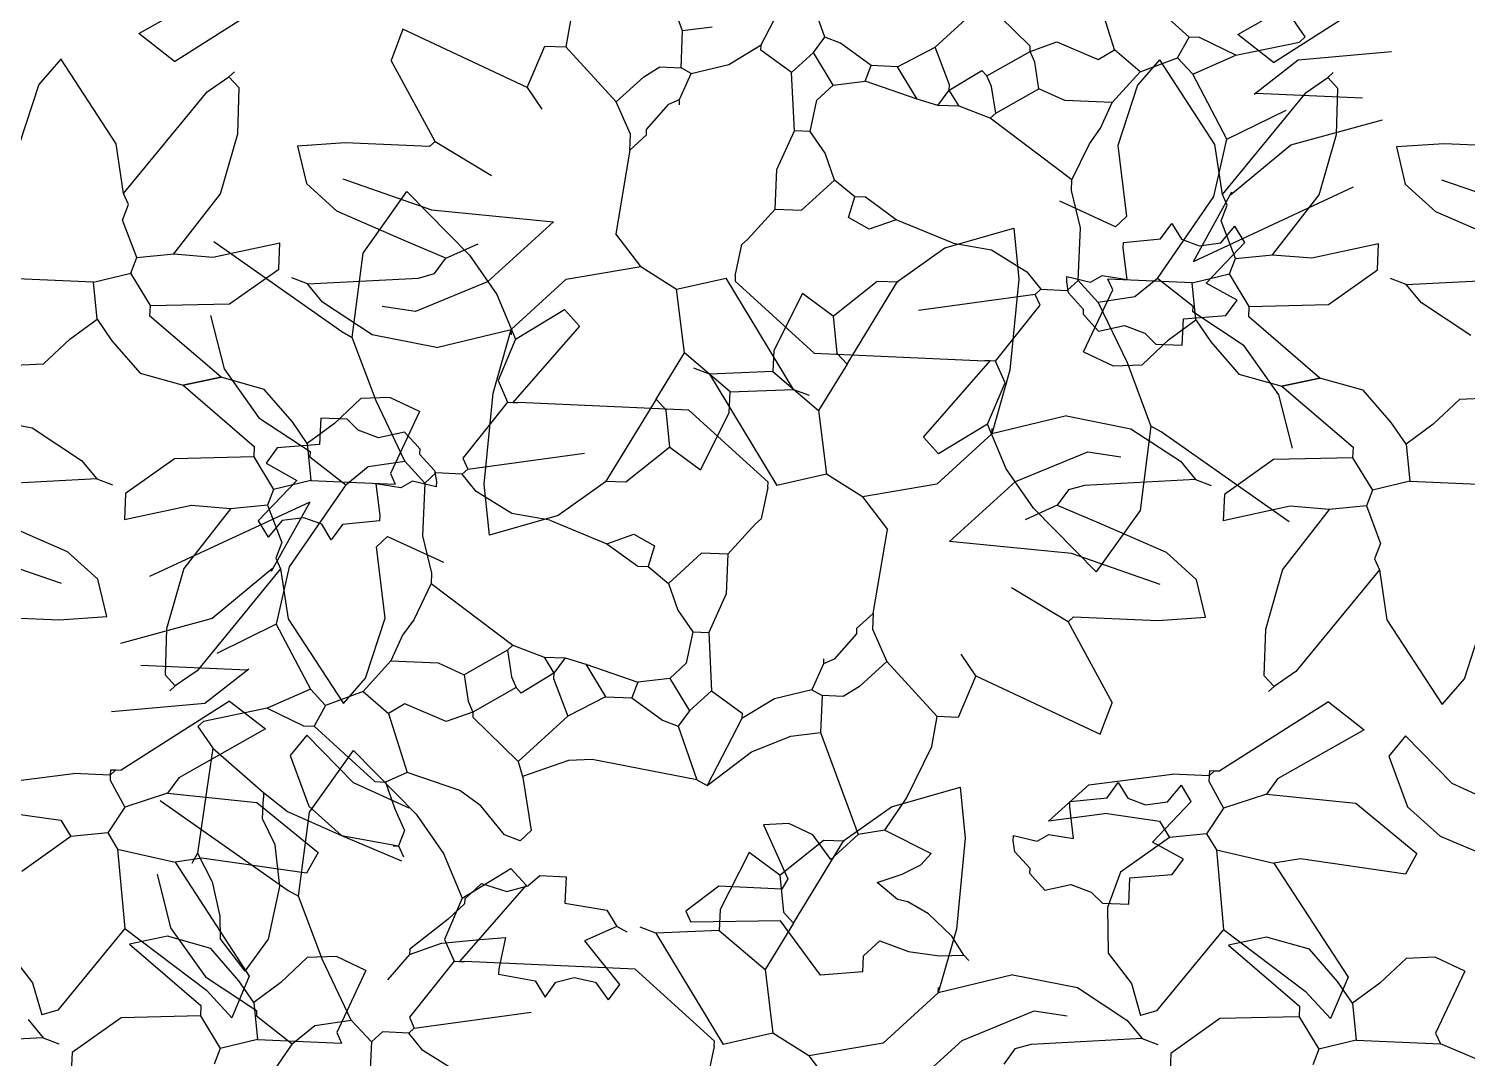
# Model space of a CAD drawing. Header units: inches. Extents: x 2013 to 15569, y -2551 to 2524.
# Drawn here: x 8065.1 to 8152.1, y -1783.3 to -1721 of the extents above; entities that cross this region are included whole.
import ezdxf

# ---------------------------------------------------------------- set-up
doc = ezdxf.new("R2010")
doc.units = ezdxf.units.IN
doc.header["$MEASUREMENT"] = 0
doc.layers.add('VERDE_siepe', color=96, linetype='Continuous')

msp = doc.modelspace()

# ---------------------------------------------------------------- linework, layer by layer
at = {"layer": 'VERDE_siepe'}
for p, q in [((8104.6, -1721.158), (8102.315, -1714.993)), ((8109.352, -1722.003), (8111.444, -1717.944)), ((8135.228, -1721.535), (8131.544, -1718.183)), ((8071.714, -1721.32), (8076.951, -1718.356)), ((8073.875, -1723.01), (8080.441, -1718.828)), ((8113.203, -1721.533), (8112.067, -1718.291)), ((8130.726, -1722.297), (8129.605, -1718.736)), ((8138.17, -1721.367), (8143.407, -1718.402)), ((8140.331, -1723.056), (8146.897, -1718.874)), ((8119.88, -1722.143), (8122.872, -1719.4)), ((8125.628, -1722.074), (8122.872, -1719.4)), ((8097.856, -1720.308), (8097.535, -1722.126)), ((8142.251, -1721.523), (8141.351, -1720.206)), ((8073.875, -1723.01), (8071.714, -1721.32)), ((8087.686, -1721.059), (8086.965, -1722.943)), ((8095.194, -1724.578), (8087.686, -1721.059)), ((8104.503, -1723.387), (8104.6, -1721.158)), ((8106.39, -1720.925), (8104.6, -1721.158)), ((8112.524, -1722.461), (8113.203, -1721.533)), ((8114.145, -1721.893), (8113.203, -1721.533)), ((8134.535, -1722.782), (8135.228, -1721.535)), ((8135.865, -1721.563), (8135.228, -1721.535)), ((8138.054, -1722.616), (8135.865, -1721.563)), ((8140.331, -1723.056), (8138.17, -1721.367)), ((8141.919, -1721.827), (8142.251, -1721.523)), ((8095.194, -1724.578), (8096.261, -1722.07)), ((8096.261, -1722.07), (8097.535, -1722.126)), ((8100.583, -1725.452), (8097.535, -1722.126)), ((8107.385, -1723.194), (8109.352, -1722.003)), ((8109.338, -1722.322), (8109.352, -1722.003)), ((8111.194, -1723.679), (8109.338, -1722.322)), ((8111.194, -1723.679), (8112.524, -1722.461)), ((8113.714, -1724.428), (8112.524, -1722.461)), ((8116.001, -1723.251), (8114.145, -1721.893)), ((8117.593, -1723.32), (8119.88, -1722.143)), ((8120.738, -1724.415), (8119.88, -1722.143)), ((8122.996, -1723.875), (8125.615, -1722.393)), ((8125.615, -1722.393), (8127.235, -1721.825)), ((8125.615, -1722.393), (8125.628, -1722.074)), ((8125.905, -1723.044), (8125.615, -1722.393)), ((8127.235, -1721.825), (8129.742, -1722.892)), ((8129.742, -1722.892), (8130.726, -1722.297)), ((8132.264, -1723.64), (8130.726, -1722.297)), ((8138.054, -1722.616), (8141.919, -1721.827)), ((8147.472, -1722.43), (8141.837, -1722.919)), ((8066.996, -1722.855), (8065.653, -1724.392)), ((8070.335, -1727.979), (8066.997, -1722.854)), ((8089.624, -1727.847), (8086.965, -1722.943)), ((8102.245, -1723.928), (8103.228, -1723.332)), ((8103.228, -1723.332), (8104.503, -1723.387)), ((8105.126, -1723.734), (8104.503, -1723.387)), ((8105.126, -1723.734), (8107.385, -1723.194)), ((8115.64, -1724.193), (8116.001, -1723.251)), ((8117.593, -1723.32), (8116.001, -1723.251)), ((8118.785, -1725.288), (8117.593, -1723.32)), ((8126.154, -1724.651), (8125.905, -1723.044)), ((8133.452, -1722.902), (8132.109, -1724.439)), ((8132.264, -1723.64), (8134.535, -1722.782)), ((8136.791, -1728.025), (8133.453, -1722.901)), ((8135.449, -1723.779), (8134.535, -1722.782)), ((8135.449, -1723.779), (8138.054, -1722.616)), ((8141.837, -1722.919), (8139.173, -1725.008)), ((8075.848, -1724.836), (8077.164, -1723.936)), ((8077.164, -1723.936), (8077.496, -1723.632)), ((8077.774, -1724.601), (8077.164, -1723.936)), ((8100.583, -1725.452), (8102.245, -1723.928)), ((8104.42, -1725.299), (8105.126, -1723.734)), ((8111.359, -1727.198), (8111.194, -1723.679)), ((8113.714, -1724.428), (8115.64, -1724.193)), ((8118.785, -1725.288), (8115.64, -1724.193)), ((8120.724, -1724.733), (8122.692, -1723.543)), ((8122.692, -1723.543), (8122.996, -1723.875)), ((8123.286, -1724.526), (8122.996, -1723.875)), ((8130.587, -1725.482), (8132.264, -1723.64)), ((8137.513, -1727.7), (8135.449, -1723.779)), ((8142.304, -1724.883), (8143.62, -1723.983)), ((8143.62, -1723.983), (8143.952, -1723.678)), ((8144.23, -1724.648), (8143.62, -1723.983)), ((8065.653, -1724.392), (8064.469, -1728.03)), ((8070.791, -1731), (8075.848, -1724.836)), ((8077.69, -1727.378), (8077.774, -1724.601)), ((8095.194, -1724.578), (8096.094, -1725.894)), ((8112.717, -1725.342), (8113.714, -1724.428)), ((8120.045, -1725.661), (8120.724, -1724.733)), ((8120.724, -1724.733), (8120.738, -1724.415)), ((8121.319, -1725.717), (8120.724, -1724.733)), ((8123.536, -1726.133), (8123.286, -1724.526)), ((8123.536, -1726.133), (8126.154, -1724.651)), ((8127.719, -1725.357), (8126.154, -1724.651)), ((8132.109, -1724.439), (8130.926, -1728.077)), ((8137.248, -1731.047), (8142.304, -1724.883)), ((8139.278, -1724.918), (8145.712, -1725.199)), ((8144.147, -1727.425), (8144.23, -1724.648)), ((8101.455, -1727.405), (8100.583, -1725.452)), ((8102.425, -1727.127), (8103.768, -1725.591)), ((8103.768, -1725.591), (8104.42, -1725.299)), ((8104.406, -1725.618), (8104.42, -1725.299)), ((8112.315, -1727.24), (8112.717, -1725.342)), ((8120.045, -1725.661), (8118.785, -1725.288)), ((8121.319, -1725.717), (8120.045, -1725.661)), ((8123.203, -1726.438), (8121.319, -1725.717)), ((8130.587, -1725.482), (8127.719, -1725.357)), ((8129.88, -1727.048), (8130.587, -1725.482)), ((8137.513, -1727.7), (8141.101, -1725.941)), ((8123.203, -1726.438), (8123.536, -1726.133)), ((8128.149, -1730.164), (8123.203, -1726.438)), ((8141.379, -1728.045), (8146.93, -1726.529)), ((8076.652, -1731.018), (8077.69, -1727.378)), ((8101.413, -1728.361), (8101.455, -1727.405)), ((8101.413, -1728.361), (8102.411, -1727.447)), ((8102.411, -1727.447), (8102.425, -1727.127)), ((8110.294, -1729.542), (8111.359, -1727.198)), ((8112.315, -1727.24), (8111.359, -1727.198)), ((8113.216, -1728.556), (8112.315, -1727.24)), ((8129.202, -1727.976), (8129.88, -1727.048)), ((8136.723, -1731.177), (8137.513, -1727.7)), ((8143.108, -1731.065), (8144.147, -1727.425)), ((8070.791, -1731), (8070.335, -1727.979)), ((8084.195, -1727.929), (8081.314, -1728.122)), ((8081.314, -1728.122), (8081.853, -1730.381)), ((8089.292, -1728.151), (8084.195, -1727.929)), ((8089.624, -1727.847), (8089.292, -1728.151)), ((8089.624, -1727.847), (8093.046, -1729.911)), ((8101.413, -1728.361), (8100.554, -1733.43)), ((8113.784, -1730.177), (8113.216, -1728.556)), ((8128.149, -1730.164), (8129.202, -1727.976)), ((8130.926, -1728.077), (8131.443, -1732.39)), ((8137.247, -1731.047), (8136.791, -1728.025)), ((8137.739, -1731.072), (8141.379, -1728.045)), ((8150.651, -1727.976), (8147.77, -1728.169)), ((8147.77, -1728.169), (8148.309, -1730.428)), ((8155.748, -1728.198), (8150.651, -1727.976)), ((8110.195, -1731.935), (8110.294, -1729.542)), ((8083.695, -1732.057), (8081.853, -1730.381)), ((8084.046, -1730.111), (8089.419, -1731.978)), ((8111.789, -1732.005), (8113.784, -1730.177)), ((8115.016, -1731.188), (8113.784, -1730.177)), ((8128.121, -1730.802), (8128.149, -1730.164)), ((8150.151, -1732.103), (8148.309, -1730.428)), ((8150.502, -1730.158), (8155.875, -1732.025)), ((8071.082, -1731.652), (8070.791, -1731)), ((8073.825, -1734.644), (8076.652, -1731.018)), ((8085.273, -1734.592), (8087.927, -1730.869)), ((8087.927, -1730.869), (8091.717, -1734.719)), ((8114.642, -1732.448), (8115.016, -1731.188)), ((8115.654, -1731.216), (8115.016, -1731.188)), ((8117.51, -1732.573), (8115.654, -1731.216)), ((8128.66, -1733.059), (8128.121, -1730.802)), ((8133.314, -1736.135), (8136.723, -1731.177)), ((8145.156, -1730.601), (8135.469, -1735.114)), ((8137.801, -1730.919), (8135.469, -1735.114)), ((8137.538, -1731.699), (8137.248, -1731.047)), ((8140.281, -1734.691), (8143.108, -1731.065)), ((8070.722, -1732.594), (8071.082, -1731.652)), ((8087.768, -1733.831), (8083.695, -1732.057)), ((8089.419, -1731.978), (8096.79, -1732.707)), ((8108.519, -1733.778), (8110.195, -1731.935)), ((8110.195, -1731.935), (8111.789, -1732.005)), ((8130.778, -1732.999), (8127.407, -1731.455)), ((8137.178, -1732.64), (8137.538, -1731.699)), ((8154.224, -1733.877), (8150.151, -1732.103)), ((8071.581, -1734.865), (8070.722, -1732.594)), ((8096.79, -1732.707), (8092.801, -1736.343)), ((8115.888, -1733.141), (8114.642, -1732.448)), ((8117.51, -1732.573), (8115.888, -1733.141)), ((8120.958, -1734.001), (8117.51, -1732.573)), ((8130.778, -1732.999), (8131.443, -1732.39)), ((8133.506, -1733.732), (8134.185, -1732.804)), ((8134.185, -1732.804), (8134.766, -1733.758)), ((8137.156, -1733.977), (8138.008, -1732.971)), ((8138.037, -1734.912), (8137.178, -1732.64)), ((8138.603, -1733.954), (8138.008, -1732.971)), ((8076.245, -1733.901), (8083.986, -1739.345)), ((8090.275, -1734.897), (8087.768, -1733.831)), ((8102.064, -1735.411), (8100.554, -1733.43)), ((8108.186, -1734.082), (8108.519, -1733.778)), ((8120.466, -1734.284), (8124.623, -1733.083)), ((8124.623, -1733.083), (8124.928, -1736.167)), ((8128.521, -1736.246), (8128.66, -1733.059)), ((8131.262, -1733.953), (8133.506, -1733.732)), ((8134.766, -1733.758), (8135.84, -1734.148)), ((8071.581, -1734.865), (8073.824, -1734.644)), ((8073.825, -1734.644), (8076.193, -1734.837)), ((8076.193, -1734.837), (8080.238, -1733.966)), ((8080.169, -1735.559), (8080.238, -1733.966)), ((8084.61, -1739.691), (8085.273, -1734.592)), ((8090.275, -1734.897), (8092.228, -1734.025)), ((8091.717, -1734.719), (8093.372, -1737.095)), ((8107.785, -1735.98), (8108.186, -1734.082)), ((8117.593, -1736.308), (8120.466, -1734.284)), ((8120.958, -1734.001), (8123.275, -1734.407)), ((8123.275, -1734.407), (8125.416, -1735.729)), ((8131.248, -1734.272), (8131.262, -1733.953)), ((8131.483, -1736.198), (8131.248, -1734.272)), ((8135.84, -1734.148), (8137.156, -1733.977)), ((8136.262, -1736.406), (8138.603, -1733.954)), ((8138.037, -1734.912), (8140.281, -1734.691)), ((8140.281, -1734.691), (8142.649, -1734.884)), ((8142.649, -1734.884), (8146.695, -1734.013)), ((8146.625, -1735.605), (8146.695, -1734.013)), ((8071.22, -1735.807), (8071.581, -1734.865)), ((8077.204, -1737.665), (8080.169, -1735.559)), ((8089.596, -1735.826), (8090.275, -1734.897)), ((8097.561, -1736.173), (8102.064, -1735.411)), ((8102.064, -1735.411), (8104.238, -1736.783)), ((8137.676, -1735.854), (8138.037, -1734.912)), ((8143.66, -1737.711), (8146.625, -1735.605)), ((8068.962, -1736.348), (8063.865, -1736.125)), ((8068.962, -1736.348), (8071.22, -1735.807)), ((8069.183, -1738.591), (8068.962, -1736.348)), ((8072.411, -1737.774), (8071.22, -1735.807)), ((8081.908, -1736.448), (8080.966, -1736.088)), ((8081.908, -1736.448), (8088.627, -1736.102)), ((8082.827, -1737.558), (8081.908, -1736.448)), ((8092.801, -1736.343), (8088.437, -1738.126)), ((8088.627, -1736.102), (8089.596, -1735.826)), ((8094.237, -1739.22), (8097.561, -1736.173)), ((8104.238, -1736.783), (8107.237, -1736.104)), ((8111.316, -1742.837), (8107.237, -1736.104)), ((8107.785, -1735.98), (8107.771, -1736.299)), ((8107.771, -1736.299), (8112.561, -1740.657)), ((8113.714, -1738.407), (8116.361, -1736.287)), ((8114.545, -1741.316), (8117.593, -1736.308)), ((8116.361, -1736.287), (8117.635, -1736.342)), ((8124.928, -1736.167), (8124.395, -1741.672)), ((8125.416, -1735.729), (8126.264, -1736.785)), ((8127.829, -1736.339), (8127.843, -1736.02)), ((8127.936, -1737.001), (8127.829, -1736.339)), ((8127.843, -1736.02), (8129.27, -1736.361)), ((8127.857, -1736.855), (8128.521, -1736.246)), ((8129.741, -1737.576), (8128.521, -1736.246)), ((8129.27, -1736.361), (8129.981, -1735.949)), ((8129.981, -1735.949), (8131.483, -1736.198)), ((8130.611, -1736.822), (8130.321, -1736.172)), ((8135.418, -1736.394), (8130.321, -1736.172)), ((8133.314, -1736.135), (8131.946, -1737.242)), ((8135.476, -1737.826), (8133.314, -1736.135)), ((8135.418, -1736.394), (8137.676, -1735.854)), ((8135.639, -1738.638), (8135.418, -1736.394)), ((8138.132, -1737.446), (8136.262, -1736.406)), ((8138.868, -1737.821), (8137.676, -1735.854)), ((8148.364, -1736.495), (8147.422, -1736.135)), ((8148.364, -1736.495), (8155.083, -1736.149)), ((8149.283, -1737.605), (8148.364, -1736.495)), ((8093.372, -1737.095), (8094.501, -1739.803)), ((8104.709, -1740.634), (8104.238, -1736.783)), ((8111.858, -1737.048), (8110.112, -1740.484)), ((8113.714, -1738.407), (8111.858, -1737.048)), ((8125.931, -1737.091), (8118.866, -1738.059)), ((8125.931, -1737.091), (8126.264, -1736.785)), ((8126.222, -1737.741), (8125.931, -1737.091)), ((8126.264, -1736.785), (8127.857, -1736.855)), ((8128.85, -1737.998), (8127.936, -1737.001)), ((8128.851, -1740.576), (8130.611, -1736.822)), ((8131.946, -1737.242), (8129.741, -1737.576)), ((8072.384, -1738.412), (8072.411, -1737.774)), ((8072.411, -1737.774), (8077.204, -1737.665)), ((8085.819, -1739.531), (8082.827, -1737.558)), ((8088.437, -1738.126), (8086.437, -1737.834)), ((8094.501, -1739.803), (8097.451, -1738.016)), ((8097.451, -1738.016), (8098.365, -1739.014)), ((8123.52, -1741.135), (8126.222, -1737.741)), ((8128.836, -1738.317), (8128.85, -1737.998)), ((8129.741, -1737.576), (8131.48, -1741.215)), ((8135.462, -1738.144), (8135.476, -1737.826)), ((8138.564, -1740.195), (8135.462, -1738.144)), ((8137.453, -1738.374), (8138.132, -1737.446)), ((8138.84, -1738.459), (8138.868, -1737.821)), ((8138.868, -1737.821), (8143.66, -1737.711)), ((8152.275, -1739.578), (8149.283, -1737.605)), ((8067.535, -1739.796), (8069.183, -1738.591)), ((8069.183, -1738.591), (8070.083, -1739.907)), ((8076.691, -1742.11), (8072.384, -1738.412)), ((8076.049, -1738.36), (8076.866, -1741.588)), ((8098.365, -1739.014), (8094.334, -1743.626)), ((8113.714, -1738.407), (8113.935, -1740.65)), ((8129.142, -1738.649), (8128.836, -1738.317)), ((8129.142, -1738.649), (8129.751, -1739.314)), ((8129.751, -1739.314), (8131.321, -1738.978)), ((8131.321, -1738.978), (8132.556, -1739.432)), ((8133.991, -1739.843), (8135.639, -1738.638)), ((8134.821, -1740.174), (8134.891, -1738.581)), ((8134.891, -1738.581), (8137.453, -1738.374)), ((8135.639, -1738.638), (8136.539, -1739.954)), ((8143.147, -1742.157), (8138.84, -1738.459)), ((8065.943, -1741.301), (8067.535, -1739.796)), ((8070.083, -1739.907), (8071.782, -1741.863)), ((8083.986, -1739.345), (8084.61, -1739.691)), ((8086.056, -1743.533), (8084.61, -1739.691)), ((8089.72, -1740.3), (8085.819, -1739.531)), ((8089.72, -1740.3), (8094.237, -1739.22)), ((8093.14, -1743.075), (8094.237, -1739.22)), ((8094.501, -1739.803), (8093.434, -1742.311)), ((8094.237, -1739.22), (8094.223, -1739.539)), ((8132.399, -1741.348), (8133.991, -1739.843)), ((8132.556, -1739.432), (8133.228, -1740.105)), ((8136.539, -1739.954), (8138.238, -1741.909)), ((8102.991, -1743.432), (8104.709, -1740.634)), ((8107.479, -1742.99), (8104.709, -1740.634)), ((8110.112, -1740.484), (8110.056, -1741.758)), ((8112.561, -1740.657), (8122.883, -1741.107)), ((8113.935, -1740.65), (8114.545, -1741.316)), ((8128.851, -1740.576), (8130.637, -1741.424)), ((8133.228, -1740.105), (8134.821, -1740.174)), ((8140.669, -1743.159), (8138.564, -1740.195)), ((8064.181, -1741.378), (8065.943, -1741.301)), ((8076.866, -1741.588), (8078.971, -1744.553)), ((8106.219, -1741.91), (8105.277, -1741.549)), ((8114.545, -1741.316), (8112.827, -1744.114)), ((8119.17, -1745.734), (8123.202, -1741.121)), ((8123.202, -1741.121), (8122.883, -1741.107)), ((8123.52, -1741.135), (8123.202, -1741.121)), ((8124.395, -1741.672), (8123.299, -1745.528)), ((8124.102, -1742.437), (8123.52, -1741.135)), ((8130.637, -1741.424), (8132.399, -1741.348)), ((8131.48, -1741.215), (8132.925, -1745.057)), ((8071.782, -1741.863), (8074.389, -1742.59)), ((8076.691, -1742.11), (8074.389, -1742.59)), ((8074.389, -1742.59), (8076.691, -1742.11)), ((8074.389, -1742.59), (8078.696, -1746.289)), ((8079.297, -1742.838), (8076.691, -1742.11)), ((8093.434, -1742.311), (8094.016, -1743.612)), ((8110.056, -1741.758), (8106.219, -1741.91)), ((8106.219, -1741.91), (8110.298, -1748.644)), ((8110.056, -1741.758), (8112.827, -1744.114)), ((8123.035, -1744.945), (8124.102, -1742.437)), ((8138.238, -1741.909), (8140.845, -1742.637)), ((8143.147, -1742.157), (8140.845, -1742.637)), ((8140.845, -1742.637), (8143.147, -1742.157)), ((8145.754, -1742.885), (8143.147, -1742.157)), ((8080.996, -1744.794), (8079.297, -1742.838)), ((8085.136, -1743.4), (8083.544, -1744.905)), ((8086.899, -1743.323), (8085.136, -1743.4)), ((8088.684, -1744.171), (8086.899, -1743.323)), ((8092.607, -1748.58), (8093.14, -1743.075)), ((8102.991, -1743.432), (8099.942, -1748.439)), ((8103.6, -1744.097), (8102.991, -1743.432)), ((8107.424, -1744.264), (8107.479, -1742.99)), ((8107.479, -1742.99), (8111.316, -1742.837)), ((8111.316, -1742.837), (8112.258, -1743.198)), ((8141.486, -1746.388), (8140.669, -1743.159)), ((8140.845, -1742.637), (8145.152, -1746.336)), ((8147.452, -1744.841), (8145.754, -1742.885)), ((8151.592, -1743.447), (8150, -1744.952)), ((8153.355, -1743.37), (8151.592, -1743.447)), ((8087.795, -1747.172), (8086.056, -1743.533)), ((8088.684, -1744.171), (8086.924, -1747.925)), ((8094.016, -1743.612), (8091.314, -1747.006)), ((8094.016, -1743.612), (8094.334, -1743.626)), ((8094.334, -1743.626), (8094.652, -1743.64)), ((8104.975, -1744.09), (8094.652, -1743.64)), ((8103.821, -1746.341), (8103.6, -1744.097)), ((8109.765, -1748.449), (8104.975, -1744.09)), ((8105.677, -1747.699), (8107.424, -1744.264)), ((8112.827, -1744.114), (8113.297, -1747.965)), ((8061.359, -1744.401), (8065.26, -1745.17)), ((8065.26, -1745.17), (8068.253, -1747.143)), ((8078.971, -1744.553), (8082.074, -1746.603)), ((8081.896, -1746.11), (8080.996, -1744.794)), ((8083.544, -1744.905), (8081.896, -1746.11)), ((8082.714, -1744.574), (8082.645, -1746.167)), ((8084.308, -1744.643), (8082.714, -1744.574)), ((8084.98, -1745.316), (8084.308, -1744.643)), ((8123.035, -1744.945), (8120.084, -1746.731)), ((8124.163, -1747.653), (8123.035, -1744.945)), ((8127.815, -1744.447), (8123.299, -1745.528)), ((8123.299, -1745.528), (8123.313, -1745.209)), ((8127.815, -1744.447), (8131.717, -1745.216)), ((8131.717, -1745.216), (8134.709, -1747.19)), ((8132.925, -1745.057), (8132.263, -1750.156)), ((8133.549, -1745.403), (8132.925, -1745.057)), ((8148.352, -1746.156), (8147.452, -1744.841)), ((8150, -1744.952), (8148.352, -1746.156)), ((8086.214, -1745.77), (8084.98, -1745.316)), ((8087.785, -1745.433), (8086.214, -1745.77)), ((8088.394, -1746.099), (8087.785, -1745.433)), ((8120.084, -1746.731), (8119.17, -1745.734)), ((8123.299, -1745.528), (8119.974, -1748.575)), ((8141.291, -1750.847), (8133.549, -1745.403)), ((8078.668, -1746.926), (8073.875, -1747.036)), ((8078.696, -1746.289), (8078.668, -1746.926)), ((8078.668, -1746.926), (8079.86, -1748.894)), ((8080.083, -1746.374), (8079.404, -1747.302)), ((8082.645, -1746.167), (8080.083, -1746.374)), ((8081.896, -1746.11), (8082.117, -1748.353)), ((8082.074, -1746.603), (8082.06, -1746.922)), ((8082.06, -1746.922), (8084.221, -1748.612)), ((8088.394, -1746.099), (8088.699, -1746.431)), ((8088.699, -1746.431), (8088.685, -1746.749)), ((8088.685, -1746.749), (8089.599, -1747.747)), ((8091.604, -1747.657), (8098.67, -1746.688)), ((8103.821, -1746.341), (8101.175, -1748.461)), ((8103.821, -1746.341), (8105.677, -1747.699)), ((8124.735, -1748.405), (8129.099, -1746.622)), ((8129.099, -1746.622), (8131.099, -1746.913)), ((8145.152, -1746.336), (8145.124, -1746.973)), ((8148.352, -1746.156), (8148.574, -1748.4)), ((8068.253, -1747.143), (8069.171, -1748.253)), ((8073.875, -1747.036), (8070.91, -1749.142)), ((8079.404, -1747.302), (8081.274, -1748.341)), ((8084.221, -1748.612), (8085.589, -1747.505)), ((8085.589, -1747.505), (8087.795, -1747.172)), ((8087.795, -1747.172), (8089.014, -1748.502)), ((8089.599, -1747.747), (8089.706, -1748.409)), ((8091.604, -1747.657), (8091.272, -1747.962)), ((8091.314, -1747.006), (8091.604, -1747.657)), ((8125.818, -1750.028), (8124.163, -1747.653)), ((8134.709, -1747.19), (8135.627, -1748.3)), ((8140.331, -1747.083), (8137.366, -1749.189)), ((8145.124, -1746.973), (8140.331, -1747.083)), ((8145.124, -1746.973), (8146.316, -1748.94)), ((8069.171, -1748.253), (8062.453, -1748.599)), ((8069.171, -1748.253), (8070.113, -1748.613)), ((8081.274, -1748.341), (8078.933, -1750.793)), ((8082.117, -1748.353), (8079.86, -1748.894)), ((8084.221, -1748.612), (8080.812, -1753.571)), ((8082.117, -1748.353), (8087.215, -1748.576)), ((8086.053, -1748.55), (8086.288, -1750.475)), ((8087.554, -1748.799), (8086.053, -1748.55)), ((8086.924, -1747.925), (8087.215, -1748.576)), ((8088.265, -1748.386), (8087.554, -1748.799)), ((8089.693, -1748.728), (8088.265, -1748.386)), ((8089.014, -1748.502), (8088.875, -1751.688)), ((8089.679, -1747.893), (8089.014, -1748.502)), ((8091.272, -1747.962), (8089.679, -1747.893)), ((8089.706, -1748.409), (8089.693, -1748.728)), ((8092.12, -1749.018), (8091.272, -1747.962)), ((8092.912, -1751.665), (8092.607, -1748.58)), ((8099.942, -1748.439), (8097.069, -1750.464)), ((8101.175, -1748.461), (8099.901, -1748.405)), ((8109.751, -1748.768), (8109.765, -1748.449)), ((8113.297, -1747.965), (8110.298, -1748.644)), ((8115.472, -1749.336), (8113.297, -1747.965)), ((8119.974, -1748.575), (8115.472, -1749.336)), ((8120.745, -1752.04), (8124.735, -1748.405)), ((8128.909, -1748.645), (8127.939, -1748.922)), ((8135.627, -1748.3), (8128.909, -1748.645)), ((8135.627, -1748.3), (8136.569, -1748.66)), ((8148.574, -1748.4), (8146.316, -1748.94)), ((8148.574, -1748.4), (8153.671, -1748.622)), ((8070.91, -1749.142), (8070.841, -1750.735)), ((8079.86, -1748.894), (8079.499, -1749.836)), ((8094.261, -1750.34), (8092.12, -1749.018)), ((8109.751, -1748.768), (8109.349, -1750.666)), ((8115.472, -1749.336), (8116.982, -1751.317)), ((8127.939, -1748.922), (8127.261, -1749.85)), ((8137.366, -1749.189), (8137.297, -1750.781)), ((8146.316, -1748.94), (8145.955, -1749.882)), ((8074.887, -1749.864), (8070.841, -1750.735)), ((8072.379, -1754.146), (8082.067, -1749.634)), ((8077.255, -1750.057), (8074.427, -1753.683)), ((8077.255, -1750.057), (8074.887, -1749.864)), ((8079.499, -1749.836), (8077.255, -1750.057)), ((8079.499, -1749.836), (8080.357, -1752.107)), ((8079.734, -1753.828), (8082.067, -1749.634)), ((8096.577, -1750.747), (8094.261, -1750.34)), ((8127.261, -1749.85), (8125.308, -1750.723)), ((8129.608, -1753.879), (8125.818, -1750.028)), ((8127.261, -1749.85), (8129.767, -1750.917)), ((8132.263, -1750.156), (8129.608, -1753.879)), ((8141.343, -1749.91), (8137.297, -1750.781)), ((8143.711, -1750.104), (8140.883, -1753.729)), ((8143.711, -1750.103), (8141.343, -1749.91)), ((8145.955, -1749.882), (8143.711, -1750.103)), ((8145.955, -1749.882), (8146.813, -1752.154)), ((8063.311, -1750.87), (8067.384, -1752.644)), ((8078.933, -1750.793), (8079.527, -1751.777)), ((8080.379, -1750.771), (8079.527, -1751.777)), ((8081.696, -1750.6), (8080.379, -1750.771)), ((8082.769, -1750.989), (8081.696, -1750.6)), ((8083.351, -1751.944), (8082.769, -1750.989)), ((8084.03, -1751.015), (8083.351, -1751.944)), ((8086.274, -1750.794), (8084.03, -1751.015)), ((8086.288, -1750.475), (8086.274, -1750.794)), ((8097.069, -1750.464), (8092.912, -1751.665)), ((8096.577, -1750.747), (8100.026, -1752.174)), ((8109.017, -1750.97), (8107.34, -1752.812)), ((8109.349, -1750.666), (8109.017, -1750.97)), ((8129.767, -1750.917), (8133.84, -1752.691)), ((8080.357, -1752.107), (8079.997, -1753.049)), ((8086.758, -1751.748), (8086.092, -1752.357)), ((8086.758, -1751.748), (8090.129, -1753.292)), ((8088.875, -1751.688), (8089.415, -1753.946)), ((8100.026, -1752.174), (8101.647, -1751.606)), ((8100.026, -1752.174), (8101.882, -1753.532)), ((8101.647, -1751.606), (8102.893, -1752.299)), ((8116.122, -1756.387), (8116.982, -1751.317)), ((8128.116, -1752.77), (8120.745, -1752.04)), ((8146.813, -1752.154), (8146.454, -1753.096)), ((8067.033, -1754.59), (8061.66, -1752.723)), ((8067.384, -1752.644), (8069.227, -1754.32)), ((8079.997, -1753.049), (8080.288, -1753.701)), ((8086.61, -1756.671), (8086.092, -1752.357)), ((8102.893, -1752.299), (8102.519, -1753.56)), ((8105.747, -1752.743), (8103.752, -1754.571)), ((8107.34, -1752.812), (8105.747, -1752.743)), ((8107.34, -1752.812), (8107.241, -1755.206)), ((8133.49, -1754.637), (8128.116, -1752.77)), ((8133.84, -1752.691), (8135.683, -1754.367)), ((8074.427, -1753.683), (8073.389, -1757.323)), ((8080.288, -1753.701), (8075.231, -1759.865)), ((8079.797, -1753.676), (8076.156, -1756.703)), ((8080.812, -1753.571), (8080.023, -1757.048)), ((8080.288, -1753.701), (8080.744, -1756.722)), ((8101.882, -1753.532), (8102.519, -1753.56)), ((8102.519, -1753.56), (8103.752, -1754.571)), ((8140.883, -1753.729), (8139.845, -1757.37)), ((8146.744, -1753.747), (8141.687, -1759.911)), ((8146.454, -1753.096), (8146.744, -1753.747)), ((8146.744, -1753.748), (8147.2, -1756.769)), ((8069.766, -1756.579), (8069.227, -1754.32)), ((8089.387, -1754.583), (8088.334, -1756.772)), ((8089.415, -1753.946), (8089.387, -1754.583)), ((8089.387, -1754.583), (8094.332, -1758.31)), ((8103.752, -1754.571), (8104.32, -1756.192)), ((8136.222, -1756.625), (8135.683, -1754.367)), ((8107.241, -1755.206), (8106.176, -1757.55)), ((8127.911, -1756.901), (8124.489, -1754.836)), ((8104.32, -1756.192), (8105.22, -1757.508)), ((8116.122, -1756.387), (8115.124, -1757.301)), ((8116.122, -1756.387), (8116.08, -1757.343)), ((8061.787, -1756.55), (8066.884, -1756.772)), ((8066.884, -1756.772), (8069.766, -1756.579)), ((8076.156, -1756.703), (8070.605, -1758.218)), ((8073.389, -1757.323), (8073.305, -1760.1)), ((8080.023, -1757.048), (8076.434, -1758.807)), ((8080.023, -1757.048), (8082.086, -1760.969)), ((8080.744, -1756.722), (8084.082, -1761.846)), ((8085.427, -1760.309), (8086.61, -1756.671)), ((8088.334, -1756.772), (8087.656, -1757.7)), ((8115.124, -1757.301), (8115.111, -1757.62)), ((8116.08, -1757.343), (8116.953, -1759.296)), ((8127.911, -1756.901), (8128.243, -1756.596)), ((8127.911, -1756.901), (8130.57, -1761.805)), ((8128.243, -1756.596), (8133.341, -1756.819)), ((8133.341, -1756.819), (8136.222, -1756.625)), ((8139.845, -1757.37), (8139.762, -1760.146)), ((8147.2, -1756.769), (8150.539, -1761.893)), ((8151.883, -1760.356), (8153.066, -1756.718)), ((8087.656, -1757.7), (8086.949, -1759.265)), ((8105.22, -1757.508), (8104.819, -1759.406)), ((8105.22, -1757.508), (8106.176, -1757.55)), ((8106.176, -1757.55), (8106.341, -1761.068)), ((8115.111, -1757.62), (8113.767, -1759.157)), ((8093.999, -1758.615), (8091.382, -1760.096)), ((8094.332, -1758.31), (8093.999, -1758.615)), ((8093.999, -1758.615), (8094.249, -1760.221)), ((8094.332, -1758.31), (8096.216, -1759.031)), ((8096.216, -1759.031), (8096.811, -1760.014)), ((8096.216, -1759.031), (8097.49, -1759.086)), ((8097.49, -1759.086), (8096.811, -1760.014)), ((8097.49, -1759.086), (8098.751, -1759.46)), ((8113.13, -1759.129), (8113.116, -1759.449)), ((8122.342, -1760.17), (8121.441, -1758.854)), ((8078.257, -1759.83), (8071.824, -1759.549)), ((8075.231, -1759.865), (8073.915, -1760.765)), ((8075.699, -1761.829), (8078.363, -1759.739)), ((8086.949, -1759.265), (8085.272, -1761.107)), ((8086.949, -1759.265), (8089.816, -1759.39)), ((8089.816, -1759.39), (8091.382, -1760.096)), ((8098.751, -1759.46), (8101.896, -1760.555)), ((8098.751, -1759.46), (8099.942, -1761.427)), ((8104.819, -1759.406), (8103.821, -1760.32)), ((8113.116, -1759.449), (8112.41, -1761.013)), ((8113.767, -1759.157), (8113.116, -1759.449)), ((8116.953, -1759.296), (8115.291, -1760.82)), ((8116.953, -1759.296), (8120.001, -1762.622)), ((8141.687, -1759.911), (8140.371, -1760.812)), ((8073.305, -1760.1), (8073.915, -1760.765)), ((8073.915, -1760.765), (8073.583, -1761.069)), ((8084.083, -1761.846), (8085.427, -1760.309)), ((8091.382, -1760.096), (8091.63, -1761.704)), ((8094.54, -1760.873), (8091.921, -1762.355)), ((8094.249, -1760.221), (8094.54, -1760.873)), ((8094.844, -1761.205), (8094.54, -1760.873)), ((8096.811, -1760.014), (8094.844, -1761.205)), ((8096.811, -1760.014), (8096.797, -1760.332)), ((8096.797, -1760.332), (8097.656, -1762.605)), ((8101.896, -1760.555), (8101.535, -1761.497)), ((8103.821, -1760.32), (8101.896, -1760.555)), ((8103.821, -1760.32), (8105.012, -1762.287)), ((8115.291, -1760.82), (8114.307, -1761.416)), ((8122.342, -1760.17), (8121.275, -1762.677)), ((8122.342, -1760.17), (8129.849, -1763.689)), ((8139.762, -1760.146), (8140.371, -1760.812)), ((8140.371, -1760.812), (8140.039, -1761.116)), ((8150.539, -1761.893), (8151.883, -1760.356)), ((8077.204, -1761.691), (8070.638, -1765.873)), ((8077.204, -1761.691), (8079.365, -1763.381)), ((8082.086, -1760.969), (8079.481, -1762.132)), ((8082.086, -1760.969), (8083, -1761.966)), ((8085.272, -1761.107), (8083, -1761.966)), ((8085.272, -1761.107), (8086.81, -1762.451)), ((8091.63, -1761.704), (8091.921, -1762.355)), ((8099.942, -1761.427), (8097.656, -1762.605)), ((8099.942, -1761.427), (8101.535, -1761.497)), ((8101.535, -1761.497), (8103.391, -1762.855)), ((8106.341, -1761.068), (8105.012, -1762.287)), ((8106.341, -1761.068), (8108.198, -1762.426)), ((8110.151, -1761.553), (8108.184, -1762.744)), ((8112.41, -1761.013), (8110.151, -1761.553)), ((8112.41, -1761.013), (8113.032, -1761.36)), ((8113.032, -1761.36), (8112.935, -1763.59)), ((8114.307, -1761.416), (8113.032, -1761.36)), ((8143.66, -1761.738), (8137.094, -1765.92)), ((8143.66, -1761.738), (8145.822, -1763.428)), ((8070.064, -1762.318), (8075.699, -1761.829)), ((8079.481, -1762.132), (8075.616, -1762.921)), ((8079.481, -1762.132), (8081.671, -1763.185)), ((8083, -1761.966), (8082.307, -1763.212)), ((8087.793, -1761.855), (8086.81, -1762.451)), ((8086.81, -1762.451), (8087.931, -1766.012)), ((8090.301, -1762.922), (8087.793, -1761.855)), ((8091.921, -1762.355), (8090.301, -1762.922)), ((8091.921, -1762.355), (8091.907, -1762.673)), ((8097.656, -1762.605), (8094.663, -1765.347)), ((8105.012, -1762.287), (8104.333, -1763.215)), ((8108.198, -1762.426), (8108.184, -1762.744)), ((8119.679, -1764.44), (8120.001, -1762.622)), ((8121.275, -1762.677), (8120.001, -1762.622)), ((8129.849, -1763.689), (8130.57, -1761.805)), ((8079.365, -1763.381), (8074.128, -1766.345)), ((8075.616, -1762.921), (8075.284, -1763.225)), ((8075.284, -1763.225), (8076.184, -1764.542)), ((8081.671, -1763.185), (8082.307, -1763.212)), ((8082.307, -1763.212), (8085.992, -1766.565)), ((8091.907, -1762.673), (8094.663, -1765.347)), ((8103.391, -1762.855), (8104.333, -1763.215)), ((8104.333, -1763.215), (8105.469, -1766.456)), ((8108.184, -1762.744), (8106.091, -1766.803)), ((8145.822, -1763.428), (8140.584, -1766.392)), ((8081.871, -1763.756), (8080.859, -1764.988)), ((8084.692, -1766.631), (8081.871, -1763.756)), ((8108.759, -1764.762), (8111.146, -1763.822)), ((8111.146, -1763.822), (8112.935, -1763.59)), ((8112.935, -1763.59), (8115.22, -1769.754)), ((8148.327, -1763.803), (8147.316, -1765.035)), ((8151.148, -1766.678), (8148.327, -1763.803)), ((8076.184, -1764.542), (8075.269, -1770.885)), ((8076.184, -1764.542), (8079.259, -1767.229)), ((8080.859, -1764.988), (8081.991, -1768.049)), ((8082.036, -1768.405), (8084.69, -1764.681)), ((8084.69, -1764.681), (8088.48, -1768.532)), ((8099.138, -1765.223), (8097.688, -1765.281)), ((8105.469, -1766.456), (8099.138, -1765.223)), ((8106.091, -1766.803), (8108.759, -1764.762)), ((8118.136, -1767.567), (8119.679, -1764.44)), ((8147.316, -1765.035), (8148.447, -1768.096)), ((8062.709, -1766.711), (8067.757, -1766.067)), ((8069.987, -1766.165), (8067.757, -1766.067)), ((8070.001, -1765.845), (8069.987, -1766.165)), ((8070.319, -1765.859), (8069.987, -1766.165)), ((8070.001, -1765.845), (8070.319, -1765.859)), ((8070.319, -1765.859), (8070.638, -1765.873)), ((8087.931, -1766.012), (8086.629, -1766.593)), ((8091.119, -1767.109), (8087.931, -1766.012)), ((8094.663, -1765.347), (8094.941, -1766.317)), ((8097.688, -1765.281), (8094.919, -1766.246)), ((8136.457, -1765.892), (8136.443, -1766.211)), ((8136.775, -1765.906), (8136.443, -1766.211)), ((8136.457, -1765.892), (8136.775, -1765.906)), ((8136.775, -1765.906), (8137.094, -1765.92)), ((8069.987, -1766.165), (8069.973, -1766.483)), ((8069.973, -1766.483), (8070.859, -1768.118)), ((8074.128, -1766.345), (8073.45, -1767.273)), ((8088.063, -1768.176), (8084.692, -1766.631)), ((8085.992, -1766.565), (8086.629, -1766.593)), ((8086.629, -1766.593), (8087.197, -1768.214)), ((8094.941, -1766.317), (8095.439, -1769.531)), ((8105.469, -1766.456), (8106.091, -1766.803)), ((8117.23, -1768.096), (8121.386, -1766.896)), ((8121.386, -1766.896), (8121.692, -1769.98)), ((8126.724, -1768.955), (8129.165, -1766.758)), ((8129.165, -1766.758), (8134.213, -1766.114)), ((8130.269, -1767.545), (8130.948, -1766.617)), ((8130.948, -1766.617), (8131.529, -1767.571)), ((8133.919, -1767.789), (8134.771, -1766.784)), ((8136.443, -1766.211), (8134.213, -1766.114)), ((8135.366, -1767.767), (8134.771, -1766.784)), ((8136.443, -1766.211), (8136.429, -1766.53)), ((8136.429, -1766.53), (8137.315, -1768.165)), ((8140.584, -1766.392), (8139.906, -1767.32)), ((8154.519, -1768.222), (8151.148, -1766.678)), ((8073.45, -1767.273), (8070.859, -1768.118)), ((8073.008, -1767.713), (8080.75, -1773.158)), ((8073.45, -1767.273), (8078.852, -1767.828)), ((8078.852, -1767.828), (8082.55, -1770.862)), ((8079.19, -1768.822), (8079.245, -1767.548)), ((8079.259, -1767.229), (8079.245, -1767.548)), ((8079.259, -1767.229), (8080.703, -1768.368)), ((8092.388, -1768.021), (8091.119, -1767.109)), ((8116.827, -1769.506), (8118.136, -1767.567)), ((8128.011, -1768.085), (8128.025, -1767.766)), ((8128.025, -1767.766), (8130.269, -1767.545)), ((8131.529, -1767.571), (8132.603, -1767.961)), ((8132.603, -1767.961), (8133.919, -1767.789)), ((8133.025, -1770.219), (8135.366, -1767.767)), ((8139.906, -1767.32), (8137.315, -1768.165)), ((8139.906, -1767.32), (8145.308, -1767.874)), ((8063.822, -1768.449), (8066.994, -1768.907)), ((8070.859, -1768.118), (8069.834, -1769.669)), ((8080.703, -1768.368), (8083.966, -1769.825)), ((8081.373, -1773.504), (8082.036, -1768.405)), ((8081.991, -1768.049), (8083.966, -1769.825)), ((8087.197, -1768.214), (8087.778, -1769.516)), ((8088.48, -1768.532), (8090.135, -1770.908)), ((8093.832, -1769.78), (8092.388, -1768.021)), ((8114.356, -1770.121), (8117.23, -1768.096)), ((8130.278, -1768.496), (8126.724, -1768.955)), ((8128.246, -1770.011), (8128.011, -1768.085)), ((8130.278, -1768.496), (8133.45, -1768.954)), ((8137.315, -1768.165), (8136.29, -1769.715)), ((8145.308, -1767.874), (8149.006, -1770.909)), ((8148.447, -1768.096), (8150.422, -1769.871)), ((8066.994, -1768.907), (8067.59, -1769.891)), ((8079.961, -1770.393), (8079.19, -1768.822)), ((8087.778, -1769.516), (8087.418, -1770.458)), ((8095.439, -1769.531), (8094.774, -1770.14)), ((8111.033, -1769.1), (8109.499, -1769.186)), ((8109.499, -1769.186), (8110.954, -1772.441)), ((8112.469, -1769.777), (8111.033, -1769.1)), ((8116.827, -1769.506), (8115.22, -1769.754)), ((8116.827, -1769.506), (8119.639, -1770.905)), ((8133.45, -1768.954), (8134.046, -1769.937)), ((8067.59, -1769.891), (8064.625, -1771.996)), ((8069.834, -1769.669), (8067.59, -1769.891)), ((8069.834, -1769.669), (8070.43, -1770.652)), ((8080.232, -1772.918), (8079.961, -1770.393)), ((8083.966, -1769.825), (8087.605, -1771.348)), ((8083.966, -1769.825), (8087.418, -1770.458)), ((8087.1, -1770.444), (8087.418, -1770.458)), ((8094.774, -1770.14), (8093.832, -1769.78)), ((8110.477, -1772.219), (8113.124, -1770.1)), ((8111.308, -1775.129), (8114.356, -1770.121)), ((8113.557, -1771.278), (8112.469, -1769.777)), ((8113.124, -1770.1), (8114.398, -1770.155)), ((8115.22, -1769.754), (8113.557, -1771.278)), ((8121.692, -1769.98), (8121.158, -1775.485)), ((8124.592, -1770.152), (8124.606, -1769.833)), ((8124.699, -1770.814), (8124.592, -1770.152)), ((8124.606, -1769.833), (8126.034, -1770.174)), ((8126.034, -1770.174), (8126.744, -1769.762)), ((8126.744, -1769.762), (8128.246, -1770.011)), ((8134.046, -1769.937), (8131.081, -1772.042)), ((8134.895, -1771.258), (8133.025, -1770.219)), ((8136.29, -1769.715), (8134.046, -1769.937)), ((8136.29, -1769.715), (8136.886, -1770.699)), ((8150.422, -1769.871), (8154.062, -1771.395)), ((8070.43, -1770.652), (8073.906, -1771.443)), ((8070.43, -1770.652), (8070.858, -1775.459)), ((8075.513, -1771.194), (8073.906, -1771.443)), ((8075.269, -1770.885), (8074.923, -1771.509)), ((8075.269, -1770.885), (8076.155, -1772.626)), ((8081.858, -1772.108), (8075.513, -1771.194)), ((8082.55, -1770.862), (8081.858, -1772.108)), ((8087.418, -1770.458), (8087.709, -1771.109)), ((8090.135, -1770.908), (8091.264, -1773.616)), ((8108.621, -1770.861), (8106.875, -1774.297)), ((8110.477, -1772.219), (8108.621, -1770.861)), ((8119.015, -1771.598), (8119.639, -1770.905)), ((8125.613, -1771.811), (8124.699, -1770.814)), ((8134.216, -1772.186), (8134.895, -1771.258)), ((8136.886, -1770.699), (8140.362, -1771.489)), ((8136.886, -1770.699), (8137.314, -1775.506)), ((8141.969, -1771.241), (8140.362, -1771.489)), ((8148.314, -1772.155), (8141.969, -1771.241)), ((8149.006, -1770.909), (8148.314, -1772.155)), ((8072.812, -1772.173), (8073.629, -1775.401)), ((8073.906, -1771.443), (8078.393, -1778.342)), ((8091.264, -1773.616), (8094.214, -1771.829)), ((8094.214, -1771.829), (8095.128, -1772.827)), ((8116.369, -1772.677), (8117.877, -1772.162)), ((8117.877, -1772.162), (8119.015, -1771.598)), ((8125.599, -1772.13), (8125.613, -1771.811)), ((8125.905, -1772.462), (8125.599, -1772.13)), ((8131.081, -1772.042), (8130.307, -1774.179)), ((8131.654, -1772.394), (8134.216, -1772.186)), ((8140.362, -1771.489), (8144.849, -1778.388)), ((8076.155, -1772.626), (8076.61, -1774.703)), ((8079.549, -1776.087), (8080.232, -1772.918)), ((8095.128, -1772.827), (8091.097, -1777.439)), ((8091.762, -1773.343), (8092.426, -1772.734)), ((8092.426, -1772.734), (8093.961, -1773.205)), ((8093.961, -1773.205), (8095.231, -1772.861)), ((8095.231, -1772.861), (8095.959, -1772.249)), ((8095.959, -1772.249), (8097.552, -1772.318)), ((8097.552, -1772.318), (8097.483, -1773.912)), ((8106.783, -1772.898), (8104.802, -1774.408)), ((8110.607, -1773.065), (8106.783, -1772.898)), ((8110.477, -1772.219), (8110.698, -1774.463)), ((8110.954, -1772.441), (8110.607, -1773.065)), ((8117.603, -1773.689), (8116.369, -1772.677)), ((8125.905, -1772.462), (8126.514, -1773.127)), ((8126.514, -1773.127), (8128.084, -1772.791)), ((8128.084, -1772.791), (8129.319, -1773.245)), ((8131.584, -1773.987), (8131.654, -1772.394)), ((8080.75, -1773.158), (8081.373, -1773.504)), ((8082.819, -1777.346), (8081.373, -1773.504)), ((8091.264, -1773.616), (8090.197, -1776.123)), ((8091.429, -1773.648), (8091.415, -1773.966)), ((8091.762, -1773.343), (8091.429, -1773.648)), ((8097.483, -1773.912), (8100.017, -1774.341)), ((8118.214, -1773.836), (8117.603, -1773.689)), ((8119.472, -1774.566), (8118.214, -1773.836)), ((8129.319, -1773.245), (8129.991, -1773.917)), ((8129.991, -1773.917), (8131.584, -1773.987)), ((8076.61, -1774.703), (8076.64, -1776.053)), ((8091.415, -1773.966), (8090.417, -1774.88)), ((8100.017, -1774.341), (8100.613, -1775.325)), ((8104.802, -1774.408), (8105.094, -1775.059)), ((8106.875, -1774.297), (8106.819, -1775.571)), ((8110.698, -1774.463), (8111.308, -1775.129)), ((8120.879, -1775.918), (8119.472, -1774.566)), ((8130.307, -1774.179), (8130.333, -1776.944)), ((8070.858, -1775.459), (8066.812, -1780.391)), ((8070.858, -1775.459), (8075.803, -1779.186)), ((8073.629, -1775.401), (8075.734, -1778.366)), ((8090.417, -1774.88), (8088.104, -1776.695)), ((8100.613, -1775.325), (8098.66, -1776.197)), ((8101.236, -1775.672), (8100.613, -1775.325)), ((8102.982, -1775.723), (8102.04, -1775.362)), ((8106.819, -1775.571), (8102.982, -1775.723)), ((8110.523, -1774.977), (8105.094, -1775.059)), ((8106.819, -1775.571), (8109.59, -1777.927)), ((8111.308, -1775.129), (8109.59, -1777.927)), ((8112.934, -1778.273), (8110.523, -1774.977)), ((8121.158, -1775.485), (8120.062, -1779.341)), ((8137.314, -1775.506), (8133.268, -1780.438)), ((8137.314, -1775.506), (8142.26, -1779.233)), ((8073.454, -1775.923), (8071.152, -1776.403)), ((8071.152, -1776.403), (8075.459, -1780.102)), ((8076.06, -1776.651), (8073.454, -1775.923)), ((8078.15, -1778.034), (8076.64, -1776.053)), ((8078.15, -1778.034), (8079.549, -1776.087)), ((8088.09, -1777.014), (8090.007, -1776.346)), ((8090.007, -1776.346), (8092.363, -1776.106)), ((8090.197, -1776.123), (8090.779, -1777.425)), ((8092.363, -1776.106), (8093.88, -1775.989)), ((8093.88, -1775.989), (8093.479, -1777.887)), ((8098.66, -1776.197), (8100.778, -1778.844)), ((8102.982, -1775.723), (8107.061, -1782.457)), ((8115.538, -1777.11), (8116.536, -1776.196)), ((8116.536, -1776.196), (8118.259, -1776.848)), ((8121.606, -1777.056), (8120.879, -1775.918)), ((8139.91, -1775.97), (8137.608, -1776.45)), ((8137.608, -1776.45), (8141.915, -1780.148)), ((8142.517, -1776.698), (8139.91, -1775.97)), ((8063.877, -1776.897), (8065.289, -1778.728)), ((8077.759, -1778.607), (8076.06, -1776.651)), ((8081.899, -1777.213), (8080.307, -1778.718)), ((8083.662, -1777.136), (8081.899, -1777.213)), ((8084.558, -1780.985), (8082.819, -1777.346)), ((8085.447, -1777.984), (8083.662, -1777.136)), ((8088.09, -1777.014), (8086.746, -1778.551)), ((8088.104, -1776.695), (8088.09, -1777.014)), ((8115.497, -1778.066), (8115.538, -1777.11)), ((8118.259, -1776.848), (8120.124, -1777.113)), ((8120.124, -1777.113), (8121.606, -1777.056)), ((8121.605, -1777.056), (8121.91, -1777.388)), ((8130.333, -1776.944), (8131.746, -1778.775)), ((8144.215, -1778.653), (8142.517, -1776.698)), ((8148.355, -1777.26), (8146.763, -1778.764)), ((8150.118, -1777.183), (8148.355, -1777.26)), ((8151.904, -1778.031), (8150.118, -1777.183)), ((8085.447, -1777.984), (8083.687, -1781.738)), ((8090.779, -1777.425), (8088.077, -1780.819)), ((8090.779, -1777.425), (8091.097, -1777.439)), ((8091.097, -1777.439), (8091.415, -1777.453)), ((8101.738, -1777.903), (8091.415, -1777.453)), ((8093.479, -1777.887), (8093.465, -1778.206)), ((8093.465, -1778.206), (8095.681, -1778.621)), ((8106.528, -1782.261), (8101.738, -1777.903)), ((8109.59, -1777.927), (8110.06, -1781.778)), ((8115.497, -1778.066), (8112.934, -1778.273)), ((8124.578, -1778.26), (8120.062, -1779.341)), ((8124.578, -1778.26), (8128.48, -1779.029)), ((8151.904, -1778.031), (8150.143, -1781.785)), ((8065.289, -1778.728), (8065.843, -1780.667)), ((8075.734, -1778.366), (8078.837, -1780.416)), ((8078.393, -1778.342), (8077.326, -1780.849)), ((8078.659, -1779.922), (8077.759, -1778.607)), ((8080.307, -1778.718), (8078.659, -1779.922)), ((8095.681, -1778.621), (8096.277, -1779.605)), ((8096.277, -1779.605), (8096.939, -1778.705)), ((8096.939, -1778.705), (8098.042, -1778.411)), ((8098.042, -1778.411), (8099.339, -1778.696)), ((8099.339, -1778.696), (8100.1, -1779.772)), ((8100.778, -1778.844), (8100.1, -1779.772)), ((8120.062, -1779.341), (8120.076, -1779.022)), ((8128.48, -1779.029), (8131.472, -1781.003)), ((8131.746, -1778.775), (8132.299, -1780.714)), ((8144.849, -1778.388), (8143.782, -1780.896)), ((8145.116, -1779.969), (8144.215, -1778.653)), ((8146.763, -1778.764), (8145.116, -1779.969)), ((8075.803, -1779.186), (8077.326, -1780.849)), ((8078.659, -1779.922), (8078.88, -1782.166)), ((8120.062, -1779.341), (8116.737, -1782.388)), ((8142.26, -1779.233), (8143.782, -1780.896)), ((8145.116, -1779.969), (8145.337, -1782.213)), ((8066.812, -1780.391), (8065.843, -1780.667)), ((8070.638, -1780.849), (8067.673, -1782.955)), ((8075.431, -1780.739), (8070.638, -1780.849)), ((8075.459, -1780.102), (8075.431, -1780.739)), ((8075.431, -1780.739), (8076.623, -1782.707)), ((8078.837, -1780.416), (8078.823, -1780.735)), ((8078.823, -1780.735), (8080.984, -1782.425)), ((8088.077, -1780.819), (8088.367, -1781.47)), ((8088.367, -1781.47), (8095.433, -1780.501)), ((8121.498, -1782.217), (8125.862, -1780.435)), ((8125.862, -1780.435), (8127.862, -1780.726)), ((8133.268, -1780.438), (8132.299, -1780.714)), ((8141.887, -1780.786), (8137.094, -1780.896)), ((8141.915, -1780.148), (8141.887, -1780.786)), ((8141.887, -1780.786), (8143.079, -1782.753)), ((8065.016, -1780.956), (8065.934, -1782.066)), ((8080.984, -1782.425), (8082.352, -1781.318)), ((8082.352, -1781.318), (8084.558, -1780.985)), ((8083.687, -1781.738), (8083.978, -1782.388)), ((8084.558, -1780.985), (8085.777, -1782.314)), ((8086.442, -1781.706), (8085.777, -1782.314)), ((8088.035, -1781.775), (8086.442, -1781.706)), ((8088.367, -1781.47), (8088.035, -1781.775)), ((8131.472, -1781.003), (8132.39, -1782.112)), ((8137.094, -1780.896), (8134.129, -1783.002)), ((8065.934, -1782.066), (8059.216, -1782.412)), ((8065.934, -1782.066), (8066.876, -1782.426)), ((8078.88, -1782.166), (8076.623, -1782.707)), ((8080.984, -1782.425), (8077.575, -1787.384)), ((8078.88, -1782.166), (8083.978, -1782.388)), ((8085.777, -1782.314), (8085.638, -1785.501)), ((8088.883, -1782.831), (8088.035, -1781.775)), ((8106.514, -1782.581), (8106.112, -1784.478)), ((8106.514, -1782.581), (8106.528, -1782.261)), ((8110.06, -1781.778), (8107.061, -1782.457)), ((8112.235, -1783.149), (8110.06, -1781.778)), ((8116.737, -1782.388), (8112.235, -1783.149)), ((8117.508, -1785.853), (8121.498, -1782.217)), ((8125.672, -1782.458), (8124.702, -1782.735)), ((8132.39, -1782.112), (8125.672, -1782.458)), ((8132.39, -1782.112), (8133.332, -1782.472)), ((8145.337, -1782.213), (8143.079, -1782.753)), ((8145.337, -1782.213), (8150.434, -1782.435)), ((8150.143, -1781.785), (8150.434, -1782.435)), ((8154.073, -1783.959), (8150.434, -1782.435)), ((8067.673, -1782.955), (8067.604, -1784.547)), ((8076.623, -1782.707), (8076.262, -1783.648)), ((8091.024, -1784.153), (8088.883, -1782.831)), ((8112.235, -1783.149), (8113.745, -1785.13)), ((8124.702, -1782.735), (8124.024, -1783.663)), ((8134.129, -1783.002), (8134.06, -1784.594)), ((8143.079, -1782.753), (8142.718, -1783.695))]:
    msp.add_line(p, q, dxfattribs=at)
for centre, start, end in [((8112.561, -1740.657), 227.3475, 267.15048), ((8104.975, -1744.09), 47.3475, 87.15048), ((8101.738, -1777.903), 47.3475, 87.15048)]:
    msp.add_arc(centre, 0.0000399, start, end, dxfattribs=at)

doc.saveas('drawing.dxf')
